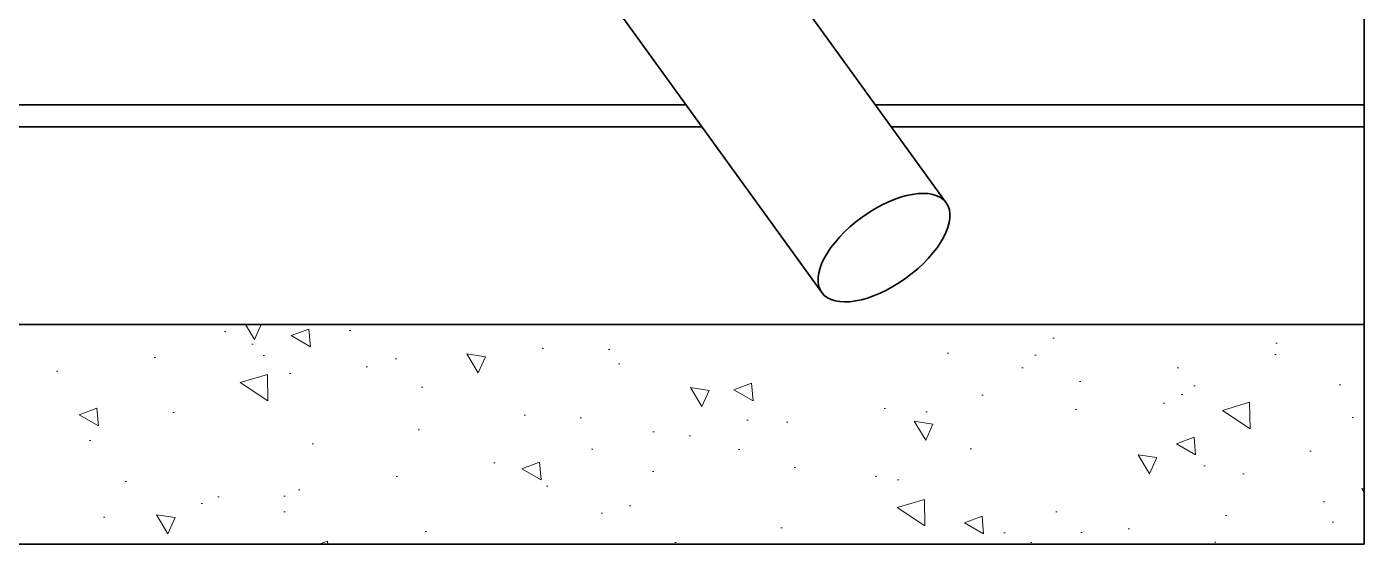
# Model space of a CAD drawing. Header units: millimetres. Extents: x 0 to 42050, y 0 to 29700.
# Drawn here: x 5569 to 6786, y 19736 to 20207 of the extents above; entities that cross this region are included whole.
import ezdxf

# ---------------------------------------------------------------- set-up
doc = ezdxf.new("R2010")
doc.units = ezdxf.units.MM
doc.header["$LTSCALE"] = 50
doc.layers.add('Hatch', color=7, linetype='Continuous', lineweight=18)
doc.layers.add('Visible', color=7, linetype='Continuous', lineweight=35)

msp = doc.modelspace()

# ---------------------------------------------------------------- hatches: boundary and pattern name
at = {"layer": 'Hatch'}
h = msp.add_hatch(dxfattribs=at)
h.set_pattern_fill('AR-CONC', color=256, scale=26.916384, angle=100.00018, style=0)
h.set_pattern_definition([(150.0002, (0, 0), (-16.8912, 193.0605), [20.1873, -222.0602]), (95.0002, (0, 0), (-192.9016, -71.9374), [16.1498, -177.6481]), (200.4516, (-1.4, 16.09), (-209.7928, 121.1231), [17.1566, -188.7221]), (146.1844, (-53.01, -9.35), (-6.0086, 290.635), [30.281, -333.0903]), (196.6358, (-53.52, 14.87), (-301.9007, 202.224), [25.735, -283.0833]), (91.1843, (-53.01, -9.35), (-301.9007, 202.224), [24.2247, -266.4722]), (121.0002, (-44.44, 19.5), (78.8242, 177.0435), [20.1873, -222.0602]), (66.0002, (-44.44, 19.5), (-203.5915, 30.6027), [16.1498, -177.6481]), (171.4516, (-37.87, 34.25), (-124.7673, 207.6462), [17.1566, -188.7221]), (137.50018, (0, 0), (-88.81003, -12.3364), [0, -175.4948, 0, -180.3398, 0, -178.32105]), (107.5002, (0, 0), (-116.8445, 51.29798), [0, -102.8206, 0, -171.45737, 0, -67.96387]), (67.50018, (10.42, -59.11), (-18.97247, 142.55694), [0, -67.29096, 0, -209.9478, 0, -278.5846]), (57.5002, (15.1, -85.62), (-53.79376, 149.9088), [0, -87.47825, 0, -139.4269, 0, -197.8354])])
h.paths.add_polyline_path([(4664.51, 19936.34), (4163.16, 19936.34), (3438.16, 19936.34), (3438.16, 19736.34), (6785.87, 19736.34), (6785.87, 19936.34), (4844.51, 19936.34), (4829.51, 19936.34), (4679.51, 19936.34)])

# ---------------------------------------------------------------- linework, layer by layer
at = {"layer": 'Visible'}
for p, q in [((6185.77, 20351.44), (6405.51, 20047.24)), ((6072.52, 20269.64), (6292.26, 19965.43))]:
    msp.add_line(p, q, dxfattribs=at)
at = {"layer": 'Visible', "color": 9, "true_color": 0xc0c0c0}
for p, q in [((6785.87, 20226.65), (6785.87, 20136.34)), ((6168.81, 20136.34), (4866.24, 20136.34)), ((6785.87, 20136.34), (6341.15, 20136.34)), ((6183.26, 20116.34), (4840.33, 20116.34)), ((6785.87, 20116.34), (6355.6, 20116.34)), ((6785.87, 20116.34), (6785.87, 19936.34)), ((6785.87, 19936.34), (4844.51, 19936.34)), ((6785.87, 19936.34), (6785.87, 19736.34)), ((3438.16, 19736.34), (6785.87, 19736.34))]:
    msp.add_line(p, q, dxfattribs=at)
at = {"layer": 'Visible'}
msp.add_ellipse((6348.89, 20006.34), major_axis=(56.62, 40.9), ratio=0.488979, dxfattribs=at)
at = {"layer": 'Visible', "color": 9, "true_color": 0xc0c0c0}
msp.add_rational_spline([(6785.87, 20136.34), (6785.87, 20126.14), (6785.87, 20116.34)], [1, 1.00010991562, 1], degree=2, dxfattribs=at)

doc.saveas('drawing.dxf')
